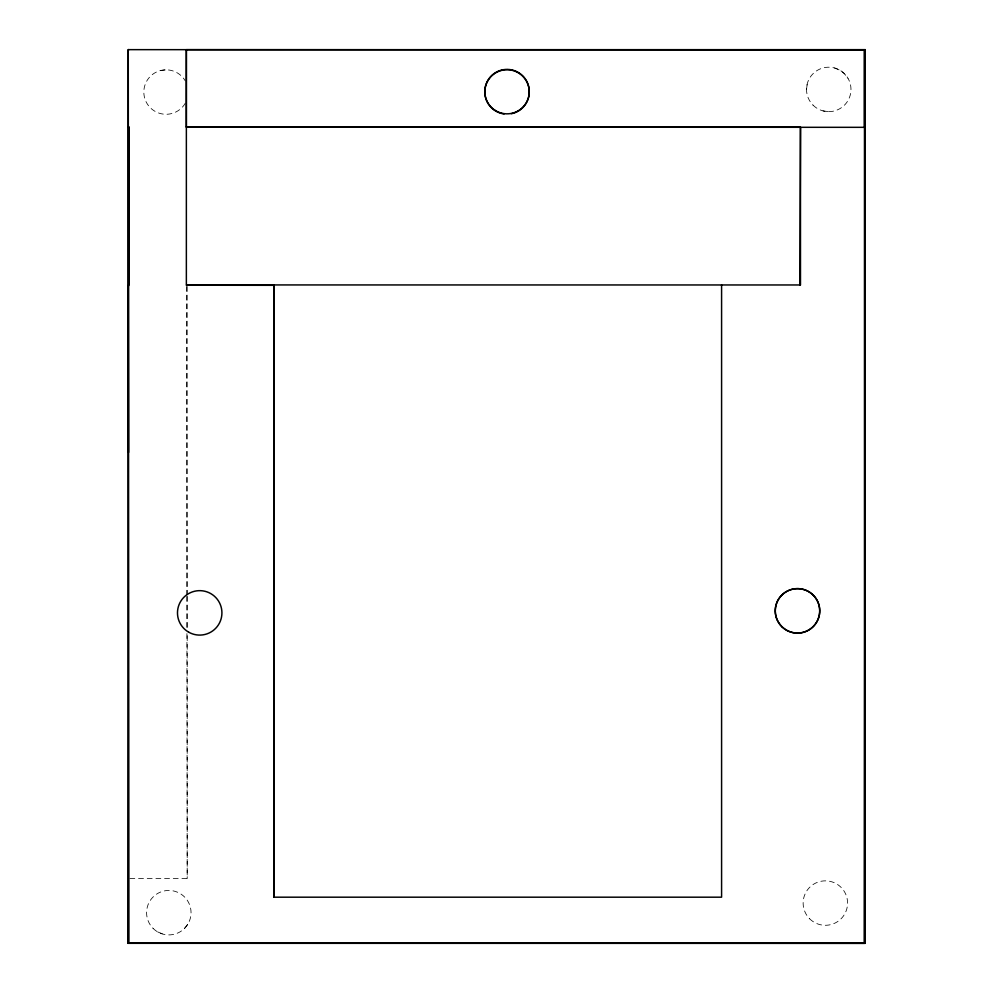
<?xml version="1.0" encoding="UTF-8"?>
<svg xmlns="http://www.w3.org/2000/svg" width="993" height="993" viewBox="0 0 993 993"><rect width="100%" height="100%" fill="white"/><g stroke="black" fill="none" stroke-linecap="round" stroke-linejoin="round"><path stroke-width="0.74" stroke-dasharray="4.96 3.72" d="M806.527 89.42L807.284 83.673M184.537 928.393L188.062 923.8M160.307 70.59L166.054 69.833M129.847 878.433L187.193 878.433L187.193 633.596M822.998 110.893L828.745 111.65M834.492 67.958L839.855 70.18L844.46 73.705L847.997 78.31M157.701 931.93L163.063 934.152M186.535 286.481L186.87 594.844M186.883 596.396L186.907 627.39M186.92 633.596L187.193 878.433M187.193 286.481L187.193 594.844M187.193 596.396L187.193 627.39M185.306 103.16A22.218 22.218 0 0 1 151.768 109.081A22.218 22.218 0 0 1 151.768 75.034A22.218 22.218 0 0 1 185.306 80.942M809.643 918.786A22.218 22.218 0 0 0 846.818 908.818A22.218 22.218 0 0 0 819.597 881.61A22.218 22.218 0 0 0 809.643 918.786M813.031 105.134A22.218 22.218 0 0 0 850.219 95.179A22.218 22.218 0 0 0 822.998 67.958A22.218 22.218 0 0 0 813.031 105.134M153.096 928.393A22.218 22.218 0 0 0 190.284 918.438A22.218 22.218 0 0 0 163.063 891.217A22.218 22.218 0 0 0 153.096 928.393"/><path stroke-width="1.49" d="M127.749 943.288L864.469 943.288L865.251 49.65L864.493 49.923L864.469 127.327L186.336 127.104L186.361 49.675L865.251 49.65L865.251 943.35L127.749 943.288L128.258 49.65L128.929 49.65M721.588 284.929L721.588 897.188L273.783 897.188L274.13 285.314L186.361 285.227L186.361 49.675M128.122 288.131L128.432 285.227L128.929 943.052L864.469 943.288L864.469 49.898L128.258 49.65L128.593 452.423M128.209 126.943L129.189 126.943L129.189 284.929M186.535 284.929L800.482 284.966L800.482 127.141L186.361 126.943L273.783 126.943M799.961 284.966L800.482 127.141M273.783 284.929L273.783 897.188M504.109 113.959A22.218 22.218 0 0 1 488.059 80.371A22.218 22.218 0 0 1 525.26 79.217A22.218 22.218 0 0 1 511.333 113.736M188.596 632.119A22.218 22.218 0 0 0 221.923 612.88A22.218 22.218 0 0 0 188.596 593.628A22.218 22.218 0 0 0 188.596 632.119M781.764 626.558A22.218 22.218 0 0 0 818.952 616.603A22.218 22.218 0 0 0 791.756 589.395A22.218 22.218 0 0 0 781.764 626.558A22.218 22.218 0 0 0 818.977 616.616A22.218 22.218 0 0 0 791.731 589.383A22.218 22.218 0 0 0 781.789 626.583M494.663 110.074A22.218 22.218 0 0 0 529.207 93.106A22.218 22.218 0 0 0 497.245 71.67A22.218 22.218 0 0 0 494.663 110.074"/></g></svg>
